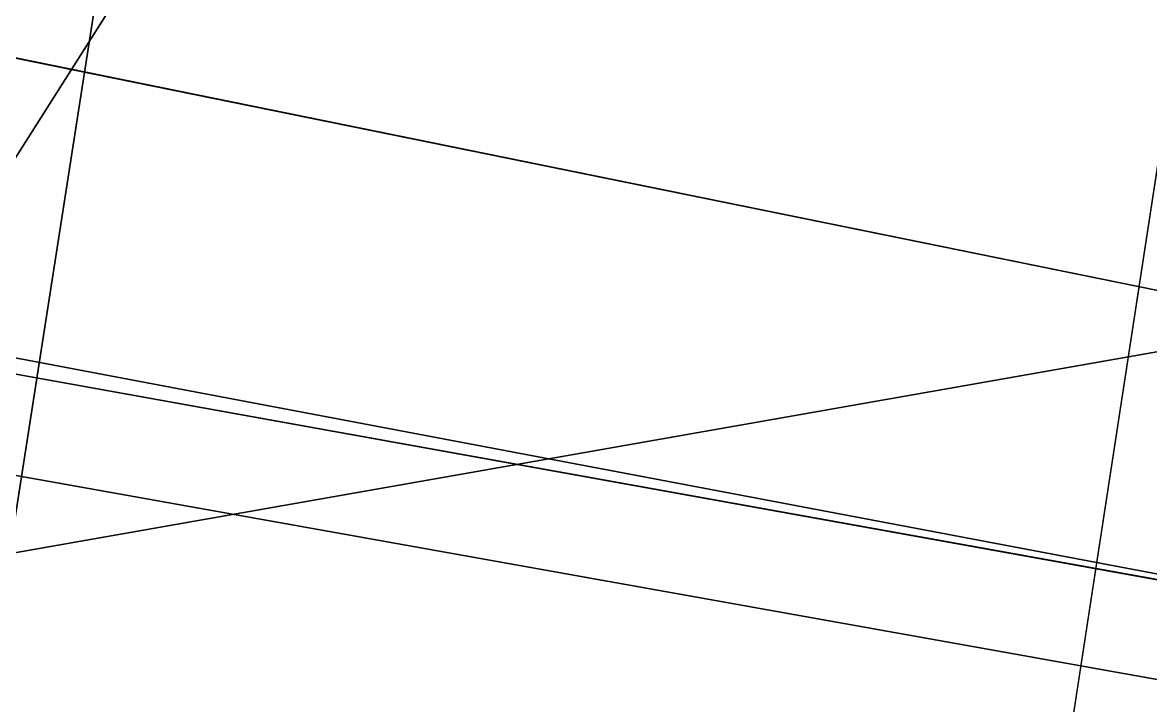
# Model space of a CAD drawing. Header units: metres. Extents: x 503497 to 504361, y 6966567 to 6966857.
# Drawn here: x 504124.952 to 504125.653, y 6966708.272 to 6966708.697 of the extents above; entities that cross this region are included whole.
import ezdxf

# ---------------------------------------------------------------- set-up
doc = ezdxf.new("R2010")
doc.units = ezdxf.units.M

msp = doc.modelspace()

# ---------------------------------------------------------------- linework, layer by layer
at = {"layer": 'SHADOW_APPROVED_20260111T072000'}
for points in [[(504124.9683, 6966704.1079), (504125.9354, 6966710.4181), (504052.7616, 6966725.3221), (504051.7945, 6966719.0119), (504124.9683, 6966704.1079)], [(504169.5259, 6966699.8139), (504168.8949, 6966699.7238), (504095.7211, 6966714.6278), (504096.3521, 6966714.7179), (504169.5259, 6966699.8139)], [(504168.8949, 6966699.7238), (504168.6104, 6966697.9001), (504095.4366, 6966712.8041), (504095.7211, 6966714.6278), (504168.8949, 6966699.7238)]]:
    msp.add_lwpolyline(points, close=True, dxfattribs=at)
msp.add_lwpolyline([(504124.6436, 6966689.8311), (504125.6223, 6966696.1052), (504122.7613, 6966696.5515), (504123.3955, 6966700.6171), (504123.6735, 6966701.1907), (504124.1841, 6966701.6081), (504124.6865, 6966701.7525), (504126.4679, 6966701.5261), (504126.6349, 6966702.5968), (504125.8564, 6966702.7697), (504125.4218, 6966703.0603), (504125.0625, 6966703.6133), (504124.9683, 6966704.1079), (504125.9354, 6966710.4181), (504127.8093, 6966710.1258), (504128.3574, 6966713.6393), (504140.8554, 6966711.6898), (504140.8554, 6966711.6898), (504140.7719, 6966711.1544), (504144.1851, 6966710.622), (504144.5661, 6966713.0647), (504153.1826, 6966711.7206), (504152.9477, 6966710.2148), (504167.8718, 6966707.8869)], dxfattribs=at)
at = {"layer": 'SHADOW_APPROVED_20260114T072400'}
for points in [[(504124.9683, 6966704.1079), (504125.9354, 6966710.4181), (504053.927, 6966724.0568), (504052.9599, 6966717.7466), (504124.9683, 6966704.1079)], [(504170.0047, 6966700.3561), (504169.7774, 6966699.9974), (504097.769, 6966713.6361), (504097.9963, 6966713.9948), (504170.0047, 6966700.3561)], [(504169.7774, 6966699.9974), (504169.5259, 6966699.8139), (504097.5175, 6966713.4526), (504097.769, 6966713.6361), (504169.7774, 6966699.9974)]]:
    msp.add_lwpolyline(points, close=True, dxfattribs=at)
msp.add_lwpolyline([(504124.6436, 6966689.8311), (504125.6223, 6966696.1052), (504122.7613, 6966696.5515), (504123.3955, 6966700.6171), (504123.6735, 6966701.1907), (504124.1841, 6966701.6081), (504124.6865, 6966701.7525), (504126.4679, 6966701.5261), (504126.6349, 6966702.5968), (504125.8564, 6966702.7697), (504125.4218, 6966703.0603), (504125.0625, 6966703.6133), (504124.9683, 6966704.1079), (504125.9354, 6966710.4181), (504127.8093, 6966710.1258), (504128.3574, 6966713.6393), (504140.8554, 6966711.6898), (504140.8554, 6966711.6898), (504140.7719, 6966711.1544), (504144.1851, 6966710.622), (504144.5661, 6966713.0647), (504153.1826, 6966711.7206), (504152.9477, 6966710.2148), (504167.8718, 6966707.8869)], dxfattribs=at)
at = {"layer": 'SHADOW_APPROVED_20260122T071500'}
for points in [[(504124.9683, 6966704.1079), (504125.9354, 6966710.4181), (504043.3689, 6966725.1862), (504042.4018, 6966718.876), (504124.9683, 6966704.1079)], [(504170.7929, 6966705.4089), (504170.0047, 6966700.3561), (504087.4382, 6966715.1242), (504088.2264, 6966720.177), (504170.7929, 6966705.4089)], [(504170.0047, 6966700.3561), (504169.7774, 6966699.9974), (504087.2109, 6966714.7655), (504087.4382, 6966715.1242), (504170.0047, 6966700.3561)]]:
    msp.add_lwpolyline(points, close=True, dxfattribs=at)
msp.add_lwpolyline([(504124.6436, 6966689.8311), (504125.6223, 6966696.1052), (504122.7613, 6966696.5515), (504123.3955, 6966700.6171), (504123.6735, 6966701.1907), (504124.1841, 6966701.6081), (504124.6865, 6966701.7525), (504126.4679, 6966701.5261), (504126.6349, 6966702.5968), (504125.8564, 6966702.7697), (504125.4218, 6966703.0603), (504125.0625, 6966703.6133), (504124.9683, 6966704.1079), (504125.9354, 6966710.4181), (504127.8093, 6966710.1258), (504128.3574, 6966713.6393), (504140.8554, 6966711.6898), (504140.8554, 6966711.6898), (504140.7719, 6966711.1544), (504144.1851, 6966710.622), (504144.5661, 6966713.0647), (504153.1826, 6966711.7206), (504152.9477, 6966710.2148), (504167.8718, 6966707.8869)], dxfattribs=at)
at = {"layer": 'SHADOW_APPROVED_20260124T072500'}
msp.add_lwpolyline([(504124.9683, 6966704.1079), (504125.9354, 6966710.4181), (504049.6923, 6966722.1331), (504048.7252, 6966715.8229), (504124.9683, 6966704.1079)], close=True, dxfattribs=at)
msp.add_lwpolyline([(504124.6436, 6966689.8311), (504125.6223, 6966696.1052), (504122.7613, 6966696.5515), (504123.3955, 6966700.6171), (504123.6735, 6966701.1907), (504124.1841, 6966701.6081), (504124.6865, 6966701.7525), (504126.4679, 6966701.5261), (504126.6349, 6966702.5968), (504125.8564, 6966702.7697), (504125.4218, 6966703.0603), (504125.0625, 6966703.6133), (504124.9683, 6966704.1079), (504125.9354, 6966710.4181), (504127.8093, 6966710.1258), (504128.3574, 6966713.6393), (504140.8554, 6966711.6898), (504140.8554, 6966711.6898), (504140.7719, 6966711.1544), (504144.1851, 6966710.622), (504144.5661, 6966713.0647), (504153.1826, 6966711.7206), (504152.9477, 6966710.2148), (504167.8718, 6966707.8869)], dxfattribs=at)
at = {"layer": 'SHADOW_APPROVED_20260126T071100'}
msp.add_lwpolyline([(504124.9683, 6966704.1079), (504125.9354, 6966710.4181), (504037.5103, 6966725.4639), (504036.5432, 6966719.1537), (504124.9683, 6966704.1079)], close=True, dxfattribs=at)
msp.add_lwpolyline([(504124.6436, 6966689.8311), (504125.6223, 6966696.1052), (504122.7613, 6966696.5515), (504123.3955, 6966700.6171), (504123.6735, 6966701.1907), (504124.1841, 6966701.6081), (504124.6865, 6966701.7525), (504126.4679, 6966701.5261), (504126.6349, 6966702.5968), (504125.8564, 6966702.7697), (504125.4218, 6966703.0603), (504125.0625, 6966703.6133), (504124.9683, 6966704.1079), (504125.9354, 6966710.4181), (504127.8093, 6966710.1258), (504128.3574, 6966713.6393), (504140.8554, 6966711.6898), (504140.8554, 6966711.6898), (504140.7719, 6966711.1544), (504144.1851, 6966710.622), (504144.5661, 6966713.0647), (504153.1826, 6966711.7206), (504152.9477, 6966710.2148), (504167.8718, 6966707.8869)], dxfattribs=at)
at = {"layer": 'SHADOW_APPROVED_20260127T071900'}
msp.add_lwpolyline([(504124.9683, 6966704.1079), (504125.9354, 6966710.4181), (504043.5925, 6966722.9107), (504042.6254, 6966716.6005), (504124.9683, 6966704.1079)], close=True, dxfattribs=at)
msp.add_lwpolyline([(504124.6436, 6966689.8311), (504125.6223, 6966696.1052), (504122.7613, 6966696.5515), (504123.3955, 6966700.6171), (504123.6735, 6966701.1907), (504124.1841, 6966701.6081), (504124.6865, 6966701.7525), (504126.4679, 6966701.5261), (504126.6349, 6966702.5968), (504125.8564, 6966702.7697), (504125.4218, 6966703.0603), (504125.0625, 6966703.6133), (504124.9683, 6966704.1079), (504125.9354, 6966710.4181), (504127.8093, 6966710.1258), (504128.3574, 6966713.6393), (504140.8554, 6966711.6898), (504140.8554, 6966711.6898), (504140.7719, 6966711.1544), (504144.1851, 6966710.622), (504144.5661, 6966713.0647), (504153.1826, 6966711.7206), (504152.9477, 6966710.2148), (504167.8718, 6966707.8869)], dxfattribs=at)
at = {"layer": 'SHADOW_APPROVED_20260129T071100'}
msp.add_lwpolyline([(504124.9683, 6966704.1079), (504125.9354, 6966710.4181), (504035.4897, 6966724.6369), (504034.5226, 6966718.3267), (504124.9683, 6966704.1079)], close=True, dxfattribs=at)
msp.add_lwpolyline([(504124.6436, 6966689.8311), (504125.6223, 6966696.1052), (504122.7613, 6966696.5515), (504123.3955, 6966700.6171), (504123.6735, 6966701.1907), (504124.1841, 6966701.6081), (504124.6865, 6966701.7525), (504126.4679, 6966701.5261), (504126.6349, 6966702.5968), (504125.8564, 6966702.7697), (504125.4218, 6966703.0603), (504125.0625, 6966703.6133), (504124.9683, 6966704.1079), (504125.9354, 6966710.4181), (504127.8093, 6966710.1258), (504128.3574, 6966713.6393), (504140.8554, 6966711.6898), (504140.8554, 6966711.6898), (504140.7719, 6966711.1544), (504144.1851, 6966710.622), (504144.5661, 6966713.0647), (504153.1826, 6966711.7206), (504152.9477, 6966710.2148), (504167.8718, 6966707.8869)], dxfattribs=at)
at = {"layer": 'SHADOW_APPROVED_20260130T071100'}
msp.add_lwpolyline([(504124.9683, 6966704.1079), (504125.9354, 6966710.4181), (504034.8035, 6966724.3323), (504033.8364, 6966718.0221), (504124.9683, 6966704.1079)], close=True, dxfattribs=at)
msp.add_lwpolyline([(504124.6436, 6966689.8311), (504125.6223, 6966696.1052), (504122.7613, 6966696.5515), (504123.3955, 6966700.6171), (504123.6735, 6966701.1907), (504124.1841, 6966701.6081), (504124.6865, 6966701.7525), (504126.4679, 6966701.5261), (504126.6349, 6966702.5968), (504125.8564, 6966702.7697), (504125.4218, 6966703.0603), (504125.0625, 6966703.6133), (504124.9683, 6966704.1079), (504125.9354, 6966710.4181), (504127.8093, 6966710.1258), (504128.3574, 6966713.6393), (504140.8554, 6966711.6898), (504140.8554, 6966711.6898), (504140.7719, 6966711.1544), (504144.1851, 6966710.622), (504144.5661, 6966713.0647), (504153.1826, 6966711.7206), (504152.9477, 6966710.2148), (504167.8718, 6966707.8869)], dxfattribs=at)
at = {"layer": 'SHADOW_APPROVED_20260203T070000'}
msp.add_lwpolyline([(504124.9683, 6966704.1079), (504125.9354, 6966710.4181), (504019.9112, 6966726.7195), (504018.9441, 6966720.4093), (504124.9683, 6966704.1079)], close=True, dxfattribs=at)
msp.add_lwpolyline([(504124.6436, 6966689.8311), (504125.6223, 6966696.1052), (504122.7613, 6966696.5515), (504123.3955, 6966700.6171), (504123.6735, 6966701.1907), (504124.1841, 6966701.6081), (504124.6865, 6966701.7525), (504126.4679, 6966701.5261), (504126.6349, 6966702.5968), (504125.8564, 6966702.7697), (504125.4218, 6966703.0603), (504125.0625, 6966703.6133), (504124.9683, 6966704.1079), (504125.9354, 6966710.4181), (504127.8093, 6966710.1258), (504128.3574, 6966713.6393), (504140.8554, 6966711.6898), (504140.8554, 6966711.6898), (504140.7719, 6966711.1544), (504144.1851, 6966710.622), (504144.5661, 6966713.0647), (504153.1826, 6966711.7206), (504152.9477, 6966710.2148), (504167.8718, 6966707.8869)], dxfattribs=at)
at = {"layer": 'SHADOW_APPROVED_20260314T074000'}
msp.add_lwpolyline([(504124.6436, 6966689.8311), (504125.6223, 6966696.1052), (504122.7613, 6966696.5515), (504123.3955, 6966700.6171), (504123.6735, 6966701.1907), (504124.1841, 6966701.6081), (504124.6865, 6966701.7525), (504126.4679, 6966701.5261), (504126.6349, 6966702.5968), (504125.8564, 6966702.7697), (504125.4218, 6966703.0603), (504125.0625, 6966703.6133), (504124.9683, 6966704.1079), (504125.9354, 6966710.4181), (504127.8093, 6966710.1258), (504128.3574, 6966713.6393), (504140.8554, 6966711.6898), (504140.8554, 6966711.6898), (504140.7719, 6966711.1544), (504144.1851, 6966710.622), (504144.5661, 6966713.0647), (504153.1826, 6966711.7206), (504152.9477, 6966710.2148), (504167.8718, 6966707.8869)], dxfattribs=at)
for points in [[(504140.8554, 6966711.6898), (504140.7719, 6966711.1544), (504053.0174, 6966695.698), (504053.1009, 6966696.2334), (504140.8554, 6966711.6898)], [(504140.7719, 6966711.1544), (504144.1851, 6966710.622), (504056.4306, 6966695.1656), (504053.0174, 6966695.698), (504140.7719, 6966711.1544)], [(504124.9683, 6966704.1079), (504125.9354, 6966710.4181), (504038.1809, 6966694.9617), (504037.2138, 6966688.6515), (504124.9683, 6966704.1079)]]:
    msp.add_lwpolyline(points, close=True, dxfattribs=at)
at = {"layer": 'SHADOW_APPROVED_20260426T070000'}
msp.add_lwpolyline([(504124.6436, 6966689.8311), (504125.6223, 6966696.1052), (504122.7613, 6966696.5515), (504123.3955, 6966700.6171), (504123.6735, 6966701.1907), (504124.1841, 6966701.6081), (504124.6865, 6966701.7525), (504126.4679, 6966701.5261), (504126.6349, 6966702.5968), (504125.8564, 6966702.7697), (504125.4218, 6966703.0603), (504125.0625, 6966703.6133), (504124.9683, 6966704.1079), (504125.9354, 6966710.4181), (504127.8093, 6966710.1258), (504128.3574, 6966713.6393), (504140.8554, 6966711.6898), (504140.8554, 6966711.6898), (504140.7719, 6966711.1544), (504144.1851, 6966710.622), (504144.5661, 6966713.0647), (504153.1826, 6966711.7206), (504152.9477, 6966710.2148), (504167.8718, 6966707.8869)], dxfattribs=at)
msp.add_lwpolyline([(504124.9683, 6966704.1079), (504125.9354, 6966710.4181), (503908.8078, 6966628.3563), (503907.8407, 6966622.0461), (504124.9683, 6966704.1079)], close=True, dxfattribs=at)
at = {"layer": 'SHADOW_APPROVED_20260621T090000'}
msp.add_lwpolyline([(504124.6436, 6966689.8311), (504125.6223, 6966696.1052), (504122.7613, 6966696.5515), (504123.3955, 6966700.6171), (504123.6735, 6966701.1907), (504124.1841, 6966701.6081), (504124.6865, 6966701.7525), (504126.4679, 6966701.5261), (504126.6349, 6966702.5968), (504125.8564, 6966702.7697), (504125.4218, 6966703.0603), (504125.0625, 6966703.6133), (504124.9683, 6966704.1079), (504125.9354, 6966710.4181), (504127.8093, 6966710.1258), (504128.3574, 6966713.6393), (504140.8554, 6966711.6898), (504140.8554, 6966711.6898), (504140.7719, 6966711.1544), (504144.1851, 6966710.622), (504144.5661, 6966713.0647), (504153.1826, 6966711.7206), (504152.9477, 6966710.2148), (504167.8718, 6966707.8869)], dxfattribs=at)
msp.add_lwpolyline([(504124.9683, 6966704.1079), (504125.9354, 6966710.4181), (504067.4191, 6966647.4865), (504066.452, 6966641.1763), (504124.9683, 6966704.1079)], close=True, dxfattribs=at)
at = {"layer": 'SHADOW_APPROVED_20260621T120000'}
msp.add_lwpolyline([(504124.6436, 6966689.8311), (504125.6223, 6966696.1052), (504122.7613, 6966696.5515), (504123.3955, 6966700.6171), (504123.6735, 6966701.1907), (504124.1841, 6966701.6081), (504124.6865, 6966701.7525), (504126.4679, 6966701.5261), (504126.6349, 6966702.5968), (504125.8564, 6966702.7697), (504125.4218, 6966703.0603), (504125.0625, 6966703.6133), (504124.9683, 6966704.1079), (504125.9354, 6966710.4181), (504127.8093, 6966710.1258), (504128.3574, 6966713.6393), (504140.8554, 6966711.6898), (504140.8554, 6966711.6898), (504140.7719, 6966711.1544), (504144.1851, 6966710.622), (504144.5661, 6966713.0647), (504153.1826, 6966711.7206), (504152.9477, 6966710.2148), (504167.8718, 6966707.8869)], dxfattribs=at)
msp.add_lwpolyline([(504124.9683, 6966704.1079), (504125.9354, 6966710.4181), (504128.5564, 6966661.7453), (504127.5893, 6966655.4351), (504124.9683, 6966704.1079)], close=True, dxfattribs=at)
at = {"layer": 'SHADOW_APPROVED_20260621T140000'}
msp.add_lwpolyline([(504124.6436, 6966689.8311), (504125.6223, 6966696.1052), (504122.7613, 6966696.5515), (504123.3955, 6966700.6171), (504123.6735, 6966701.1907), (504124.1841, 6966701.6081), (504124.6865, 6966701.7525), (504126.4679, 6966701.5261), (504126.6349, 6966702.5968), (504125.8564, 6966702.7697), (504125.4218, 6966703.0603), (504125.0625, 6966703.6133), (504124.9683, 6966704.1079), (504125.9354, 6966710.4181), (504127.8093, 6966710.1258), (504128.3574, 6966713.6393), (504140.8554, 6966711.6898), (504140.8554, 6966711.6898), (504140.7719, 6966711.1544), (504144.1851, 6966710.622), (504144.5661, 6966713.0647), (504153.1826, 6966711.7206), (504152.9477, 6966710.2148), (504167.8718, 6966707.8869)], dxfattribs=at)
msp.add_lwpolyline([(504124.9683, 6966704.1079), (504125.9354, 6966710.4181), (504164.8451, 6966654.6121), (504163.878, 6966648.3019), (504124.9683, 6966704.1079)], close=True, dxfattribs=at)
at = {"layer": 'SHADOW_APPROVED_20260621T150000'}
msp.add_lwpolyline([(504124.6436, 6966689.8311), (504125.6223, 6966696.1052), (504122.7613, 6966696.5515), (504123.3955, 6966700.6171), (504123.6735, 6966701.1907), (504124.1841, 6966701.6081), (504124.6865, 6966701.7525), (504126.4679, 6966701.5261), (504126.6349, 6966702.5968), (504125.8564, 6966702.7697), (504125.4218, 6966703.0603), (504125.0625, 6966703.6133), (504124.9683, 6966704.1079), (504125.9354, 6966710.4181), (504127.8093, 6966710.1258), (504128.3574, 6966713.6393), (504140.8554, 6966711.6898), (504140.8554, 6966711.6898), (504140.7719, 6966711.1544), (504144.1851, 6966710.622), (504144.5661, 6966713.0647), (504153.1826, 6966711.7206), (504152.9477, 6966710.2148), (504167.8718, 6966707.8869)], dxfattribs=at)
msp.add_lwpolyline([(504124.9683, 6966704.1079), (504125.9354, 6966710.4181), (504199.2155, 6966641.4153), (504198.2484, 6966635.1051), (504124.9683, 6966704.1079)], close=True, dxfattribs=at)
at = {"layer": 'SHADOW_APPROVED_20260621T160000'}
msp.add_lwpolyline([(504124.6436, 6966689.8311), (504125.6223, 6966696.1052), (504122.7613, 6966696.5515), (504123.3955, 6966700.6171), (504123.6735, 6966701.1907), (504124.1841, 6966701.6081), (504124.6865, 6966701.7525), (504126.4679, 6966701.5261), (504126.6349, 6966702.5968), (504125.8564, 6966702.7697), (504125.4218, 6966703.0603), (504125.0625, 6966703.6133), (504124.9683, 6966704.1079), (504125.9354, 6966710.4181), (504127.8093, 6966710.1258), (504128.3574, 6966713.6393), (504140.8554, 6966711.6898), (504140.8554, 6966711.6898), (504140.7719, 6966711.1544), (504144.1851, 6966710.622), (504144.5661, 6966713.0647), (504153.1826, 6966711.7206), (504152.9477, 6966710.2148), (504167.8718, 6966707.8869)], dxfattribs=at)
msp.add_lwpolyline([(504124.9683, 6966704.1079), (504125.9354, 6966710.4181), (504294.1916, 6966597.3183), (504293.2245, 6966591.0081), (504124.9683, 6966704.1079)], close=True, dxfattribs=at)
at = {"layer": 'SHADOW_APPROVED_20261019T053000'}
msp.add_lwpolyline([(504124.9683, 6966704.1079), (504125.9354, 6966710.4181), (503549.1797, 6966802.5509), (503548.2126, 6966796.2407), (504124.9683, 6966704.1079)], close=True, dxfattribs=at)
msp.add_lwpolyline([(504124.6436, 6966689.8311), (504125.6223, 6966696.1052), (504122.7613, 6966696.5515), (504123.3955, 6966700.6171), (504123.6735, 6966701.1907), (504124.1841, 6966701.6081), (504124.6865, 6966701.7525), (504126.4679, 6966701.5261), (504126.6349, 6966702.5968), (504125.8564, 6966702.7697), (504125.4218, 6966703.0603), (504125.0625, 6966703.6133), (504124.9683, 6966704.1079), (504125.9354, 6966710.4181), (504127.8093, 6966710.1258), (504128.3574, 6966713.6393), (504140.8554, 6966711.6898), (504140.8554, 6966711.6898), (504140.7719, 6966711.1544), (504144.1851, 6966710.622), (504144.5661, 6966713.0647), (504153.1826, 6966711.7206), (504152.9477, 6966710.2148), (504167.8718, 6966707.8869)], dxfattribs=at)
at = {"layer": 'SHADOW_APPROVED_20261112T063500'}
msp.add_lwpolyline([(504124.9683, 6966704.1079), (504125.9354, 6966710.4181), (504027.6571, 6966726.3723), (504026.69, 6966720.0621), (504124.9683, 6966704.1079)], close=True, dxfattribs=at)
msp.add_lwpolyline([(504124.6436, 6966689.8311), (504125.6223, 6966696.1052), (504122.7613, 6966696.5515), (504123.3955, 6966700.6171), (504123.6735, 6966701.1907), (504124.1841, 6966701.6081), (504124.6865, 6966701.7525), (504126.4679, 6966701.5261), (504126.6349, 6966702.5968), (504125.8564, 6966702.7697), (504125.4218, 6966703.0603), (504125.0625, 6966703.6133), (504124.9683, 6966704.1079), (504125.9354, 6966710.4181), (504127.8093, 6966710.1258), (504128.3574, 6966713.6393), (504140.8554, 6966711.6898), (504140.8554, 6966711.6898), (504140.7719, 6966711.1544), (504144.1851, 6966710.622), (504144.5661, 6966713.0647), (504153.1826, 6966711.7206), (504152.9477, 6966710.2148), (504167.8718, 6966707.8869)], dxfattribs=at)
at = {"layer": 'SHADOW_APPROVED_20261113T063500'}
msp.add_lwpolyline([(504124.9683, 6966704.1079), (504125.9354, 6966710.4181), (504028.1253, 6966726.7878), (504027.1582, 6966720.4776), (504124.9683, 6966704.1079)], close=True, dxfattribs=at)
msp.add_lwpolyline([(504124.6436, 6966689.8311), (504125.6223, 6966696.1052), (504122.7613, 6966696.5515), (504123.3955, 6966700.6171), (504123.6735, 6966701.1907), (504124.1841, 6966701.6081), (504124.6865, 6966701.7525), (504126.4679, 6966701.5261), (504126.6349, 6966702.5968), (504125.8564, 6966702.7697), (504125.4218, 6966703.0603), (504125.0625, 6966703.6133), (504124.9683, 6966704.1079), (504125.9354, 6966710.4181), (504127.8093, 6966710.1258), (504128.3574, 6966713.6393), (504140.8554, 6966711.6898), (504140.8554, 6966711.6898), (504140.7719, 6966711.1544), (504144.1851, 6966710.622), (504144.5661, 6966713.0647), (504153.1826, 6966711.7206), (504152.9477, 6966710.2148), (504167.8718, 6966707.8869)], dxfattribs=at)
at = {"layer": 'SHADOW_APPROVED_20261122T065200'}
for points in [[(504124.9683, 6966704.1079), (504125.9354, 6966710.4181), (504045.7713, 6966724.8689), (504044.8042, 6966718.5587), (504124.9683, 6966704.1079)], [(504170.7929, 6966705.4089), (504170.0047, 6966700.3561), (504089.8406, 6966714.8069), (504090.6288, 6966719.8597), (504170.7929, 6966705.4089)], [(504170.0047, 6966700.3561), (504169.7774, 6966699.9974), (504089.6133, 6966714.4482), (504089.8406, 6966714.8069), (504170.0047, 6966700.3561)]]:
    msp.add_lwpolyline(points, close=True, dxfattribs=at)
msp.add_lwpolyline([(504124.6436, 6966689.8311), (504125.6223, 6966696.1052), (504122.7613, 6966696.5515), (504123.3955, 6966700.6171), (504123.6735, 6966701.1907), (504124.1841, 6966701.6081), (504124.6865, 6966701.7525), (504126.4679, 6966701.5261), (504126.6349, 6966702.5968), (504125.8564, 6966702.7697), (504125.4218, 6966703.0603), (504125.0625, 6966703.6133), (504124.9683, 6966704.1079), (504125.9354, 6966710.4181), (504127.8093, 6966710.1258), (504128.3574, 6966713.6393), (504140.8554, 6966711.6898), (504140.8554, 6966711.6898), (504140.7719, 6966711.1544), (504144.1851, 6966710.622), (504144.5661, 6966713.0647), (504153.1826, 6966711.7206), (504152.9477, 6966710.2148), (504167.8718, 6966707.8869)], dxfattribs=at)
at = {"layer": 'SHADOW_APPROVED_20261123T070300'}
msp.add_lwpolyline([(504124.9683, 6966704.1079), (504125.9354, 6966710.4181), (504053.5385, 6966722.4246), (504052.5714, 6966716.1144), (504124.9683, 6966704.1079)], close=True, dxfattribs=at)
msp.add_lwpolyline([(504124.6436, 6966689.8311), (504125.6223, 6966696.1052), (504122.7613, 6966696.5515), (504123.3955, 6966700.6171), (504123.6735, 6966701.1907), (504124.1841, 6966701.6081), (504124.6865, 6966701.7525), (504126.4679, 6966701.5261), (504126.6349, 6966702.5968), (504125.8564, 6966702.7697), (504125.4218, 6966703.0603), (504125.0625, 6966703.6133), (504124.9683, 6966704.1079), (504125.9354, 6966710.4181), (504127.8093, 6966710.1258), (504128.3574, 6966713.6393), (504140.8554, 6966711.6898), (504140.8554, 6966711.6898), (504140.7719, 6966711.1544), (504144.1851, 6966710.622), (504144.5661, 6966713.0647), (504153.1826, 6966711.7206), (504152.9477, 6966710.2148), (504167.8718, 6966707.8869)], dxfattribs=at)
at = {"layer": 'SHADOW_APPROVED_20261221T090000'}
msp.add_lwpolyline([(504124.6436, 6966689.8311), (504125.6223, 6966696.1052), (504122.7613, 6966696.5515), (504123.3955, 6966700.6171), (504123.6735, 6966701.1907), (504124.1841, 6966701.6081), (504124.6865, 6966701.7525), (504126.4679, 6966701.5261), (504126.6349, 6966702.5968), (504125.8564, 6966702.7697), (504125.4218, 6966703.0603), (504125.0625, 6966703.6133), (504124.9683, 6966704.1079), (504125.9354, 6966710.4181), (504127.8093, 6966710.1258), (504128.3574, 6966713.6393), (504140.8554, 6966711.6898), (504140.8554, 6966711.6898), (504140.7719, 6966711.1544), (504144.1851, 6966710.622), (504144.5661, 6966713.0647), (504153.1826, 6966711.7206), (504152.9477, 6966710.2148), (504167.8718, 6966707.8869)], dxfattribs=at)
msp.add_lwpolyline([(504124.9683, 6966704.1079), (504125.9354, 6966710.4181), (504095.6807, 6966712.2175), (504094.7136, 6966705.9073), (504124.9683, 6966704.1079)], close=True, dxfattribs=at)
at = {"layer": 'SHADOW_APPROVED_20261221T120000'}
msp.add_lwpolyline([(504124.6436, 6966689.8311), (504125.6223, 6966696.1052), (504122.7613, 6966696.5515), (504123.3955, 6966700.6171), (504123.6735, 6966701.1907), (504124.1841, 6966701.6081), (504124.6865, 6966701.7525), (504126.4679, 6966701.5261), (504126.6349, 6966702.5968), (504125.8564, 6966702.7697), (504125.4218, 6966703.0603), (504125.0625, 6966703.6133), (504124.9683, 6966704.1079), (504125.9354, 6966710.4181), (504127.8093, 6966710.1258), (504128.3574, 6966713.6393), (504140.8554, 6966711.6898), (504140.8554, 6966711.6898), (504140.7719, 6966711.1544), (504144.1851, 6966710.622), (504144.5661, 6966713.0647), (504153.1826, 6966711.7206), (504152.9477, 6966710.2148), (504167.8718, 6966707.8869)], dxfattribs=at)
msp.add_lwpolyline([(504124.9683, 6966704.1079), (504125.9354, 6966710.4181), (504128.2079, 6966707.6873), (504127.2408, 6966701.3771), (504124.9683, 6966704.1079)], close=True, dxfattribs=at)
at = {"layer": 'SHADOW_APPROVED_20261221T150000'}
msp.add_lwpolyline([(504124.9683, 6966704.1079), (504125.9354, 6966710.4181), (504163.6293, 6966714.4384), (504162.6622, 6966708.1282), (504124.9683, 6966704.1079)], close=True, dxfattribs=at)
msp.add_lwpolyline([(504124.6436, 6966689.8311), (504125.6223, 6966696.1052), (504122.7613, 6966696.5515), (504123.3955, 6966700.6171), (504123.6735, 6966701.1907), (504124.1841, 6966701.6081), (504124.6865, 6966701.7525), (504126.4679, 6966701.5261), (504126.6349, 6966702.5968), (504125.8564, 6966702.7697), (504125.4218, 6966703.0603), (504125.0625, 6966703.6133), (504124.9683, 6966704.1079), (504125.9354, 6966710.4181), (504127.8093, 6966710.1258), (504128.3574, 6966713.6393), (504140.8554, 6966711.6898), (504140.8554, 6966711.6898), (504140.7719, 6966711.1544), (504144.1851, 6966710.622), (504144.5661, 6966713.0647), (504153.1826, 6966711.7206), (504152.9477, 6966710.2148), (504167.8718, 6966707.8869)], dxfattribs=at)
at = {"layer": 'SHADOW_APPROVED_20261221T160000'}
msp.add_lwpolyline([(504124.9683, 6966704.1079), (504125.9354, 6966710.4181), (504185.4972, 6966722.3699), (504184.5301, 6966716.0597), (504124.9683, 6966704.1079)], close=True, dxfattribs=at)
msp.add_lwpolyline([(504124.6436, 6966689.8311), (504125.6223, 6966696.1052), (504122.7613, 6966696.5515), (504123.3955, 6966700.6171), (504123.6735, 6966701.1907), (504124.1841, 6966701.6081), (504124.6865, 6966701.7525), (504126.4679, 6966701.5261), (504126.6349, 6966702.5968), (504125.8564, 6966702.7697), (504125.4218, 6966703.0603), (504125.0625, 6966703.6133), (504124.9683, 6966704.1079), (504125.9354, 6966710.4181), (504127.8093, 6966710.1258), (504128.3574, 6966713.6393), (504140.8554, 6966711.6898), (504140.8554, 6966711.6898), (504140.7719, 6966711.1544), (504144.1851, 6966710.622), (504144.5661, 6966713.0647), (504153.1826, 6966711.7206), (504152.9477, 6966710.2148), (504167.8718, 6966707.8869)], dxfattribs=at)
at = {"layer": 'SHADOW_APPROVED_20261221T170000'}
msp.add_lwpolyline([(504124.9683, 6966704.1079), (504125.9354, 6966710.4181), (504229.1353, 6966741.3057), (504228.1682, 6966734.9955), (504124.9683, 6966704.1079)], close=True, dxfattribs=at)
msp.add_lwpolyline([(504124.6436, 6966689.8311), (504125.6223, 6966696.1052), (504122.7613, 6966696.5515), (504123.3955, 6966700.6171), (504123.6735, 6966701.1907), (504124.1841, 6966701.6081), (504124.6865, 6966701.7525), (504126.4679, 6966701.5261), (504126.6349, 6966702.5968), (504125.8564, 6966702.7697), (504125.4218, 6966703.0603), (504125.0625, 6966703.6133), (504124.9683, 6966704.1079), (504125.9354, 6966710.4181), (504127.8093, 6966710.1258), (504128.3574, 6966713.6393), (504140.8554, 6966711.6898), (504140.8554, 6966711.6898), (504140.7719, 6966711.1544), (504144.1851, 6966710.622), (504144.5661, 6966713.0647), (504153.1826, 6966711.7206), (504152.9477, 6966710.2148), (504167.8718, 6966707.8869)], dxfattribs=at)
at = {"layer": 'SHADOW_COMPARATOR_RL48_20260111T072000'}
for points in [[(504124.9683, 6966704.1079), (504125.9354, 6966710.4181), (504080.3081, 6966719.7115), (504079.341, 6966713.4013), (504124.9683, 6966704.1079)], [(504169.5259, 6966699.8139), (504168.8949, 6966699.7238), (504123.2676, 6966709.0172), (504123.8986, 6966709.1073), (504169.5259, 6966699.8139)], [(504168.8949, 6966699.7238), (504168.6104, 6966697.9001), (504122.9831, 6966707.1935), (504123.2676, 6966709.0172), (504168.8949, 6966699.7238)]]:
    msp.add_lwpolyline(points, close=True, dxfattribs=at)
msp.add_lwpolyline([(504124.6436, 6966689.8311), (504125.6223, 6966696.1052), (504122.7613, 6966696.5515), (504123.3955, 6966700.6171), (504123.6735, 6966701.1907), (504124.1841, 6966701.6081), (504124.6865, 6966701.7525), (504126.4679, 6966701.5261), (504126.6349, 6966702.5968), (504125.8564, 6966702.7697), (504125.4218, 6966703.0603), (504125.0625, 6966703.6133), (504124.9683, 6966704.1079), (504125.9354, 6966710.4181), (504127.8093, 6966710.1258), (504128.3574, 6966713.6393), (504140.8554, 6966711.6898), (504140.8554, 6966711.6898), (504140.7719, 6966711.1544), (504144.1851, 6966710.622), (504144.5661, 6966713.0647), (504153.1826, 6966711.7206), (504152.9477, 6966710.2148), (504167.8718, 6966707.8869)], dxfattribs=at)
at = {"layer": 'SHADOW_COMPARATOR_RL48_20260114T072400'}
for points in [[(504099.6655, 6966721.5691), (504108.282, 6966720.225), (504108.0471, 6966718.7192), (504122.9712, 6966716.3913), (504122.6632, 6966714.417), (504125.8923, 6966713.9133), (504125.1041, 6966708.8605), (504124.8768, 6966708.5018), (504124.6253, 6966708.3183), (504123.9943, 6966708.2282), (504123.7098, 6966706.4045), (504124.0199, 6966706.3047), (504124.3399, 6966706.0491), (504124.5016, 6966705.7668), (504124.5587, 6966705.3638), (504122.4238, 6966691.6778), (504079.743, 6966698.3355)], [(504124.6436, 6966689.8311), (504125.6223, 6966696.1052), (504122.7613, 6966696.5515), (504123.3955, 6966700.6171), (504123.6735, 6966701.1907), (504124.1841, 6966701.6081), (504124.6865, 6966701.7525), (504126.4679, 6966701.5261), (504126.6349, 6966702.5968), (504125.8564, 6966702.7697), (504125.4218, 6966703.0603), (504125.0625, 6966703.6133), (504124.9683, 6966704.1079), (504125.9354, 6966710.4181), (504127.8093, 6966710.1258), (504128.3574, 6966713.6393), (504140.8554, 6966711.6898), (504140.8554, 6966711.6898), (504140.7719, 6966711.1544), (504144.1851, 6966710.622), (504144.5661, 6966713.0647), (504153.1826, 6966711.7206), (504152.9477, 6966710.2148), (504167.8718, 6966707.8869)]]:
    msp.add_lwpolyline(points, dxfattribs=at)
for points in [[(504124.9683, 6966704.1079), (504125.9354, 6966710.4181), (504081.0348, 6966718.9225), (504080.0677, 6966712.6123), (504124.9683, 6966704.1079)], [(504170.0047, 6966700.3561), (504169.7774, 6966699.9974), (504124.8768, 6966708.5018), (504125.1041, 6966708.8605), (504170.0047, 6966700.3561)], [(504169.7774, 6966699.9974), (504169.5259, 6966699.8139), (504124.6253, 6966708.3183), (504124.8768, 6966708.5018), (504169.7774, 6966699.9974)]]:
    msp.add_lwpolyline(points, close=True, dxfattribs=at)
at = {"layer": 'SHADOW_COMPARATOR_RL48_20260122T071500'}
for points in [[(504124.9683, 6966704.1079), (504125.9354, 6966710.4181), (504074.4513, 6966719.6267), (504073.4842, 6966713.3165), (504124.9683, 6966704.1079)], [(504170.7929, 6966705.4089), (504170.0047, 6966700.3561), (504118.5206, 6966709.5647), (504119.3088, 6966714.6175), (504170.7929, 6966705.4089)], [(504170.0047, 6966700.3561), (504169.7774, 6966699.9974), (504118.2933, 6966709.206), (504118.5206, 6966709.5647), (504170.0047, 6966700.3561)]]:
    msp.add_lwpolyline(points, close=True, dxfattribs=at)
msp.add_lwpolyline([(504124.6436, 6966689.8311), (504125.6223, 6966696.1052), (504122.7613, 6966696.5515), (504123.3955, 6966700.6171), (504123.6735, 6966701.1907), (504124.1841, 6966701.6081), (504124.6865, 6966701.7525), (504126.4679, 6966701.5261), (504126.6349, 6966702.5968), (504125.8564, 6966702.7697), (504125.4218, 6966703.0603), (504125.0625, 6966703.6133), (504124.9683, 6966704.1079), (504125.9354, 6966710.4181), (504127.8093, 6966710.1258), (504128.3574, 6966713.6393), (504140.8554, 6966711.6898), (504140.8554, 6966711.6898), (504140.7719, 6966711.1544), (504144.1851, 6966710.622), (504144.5661, 6966713.0647), (504153.1826, 6966711.7206), (504152.9477, 6966710.2148), (504167.8718, 6966707.8869)], dxfattribs=at)
at = {"layer": 'SHADOW_COMPARATOR_RL48_20260124T072500'}
msp.add_lwpolyline([(504124.9683, 6966704.1079), (504125.9354, 6966710.4181), (504078.3942, 6966717.723), (504077.4271, 6966711.4128), (504124.9683, 6966704.1079)], close=True, dxfattribs=at)
msp.add_lwpolyline([(504124.6436, 6966689.8311), (504125.6223, 6966696.1052), (504122.7613, 6966696.5515), (504123.3955, 6966700.6171), (504123.6735, 6966701.1907), (504124.1841, 6966701.6081), (504124.6865, 6966701.7525), (504126.4679, 6966701.5261), (504126.6349, 6966702.5968), (504125.8564, 6966702.7697), (504125.4218, 6966703.0603), (504125.0625, 6966703.6133), (504124.9683, 6966704.1079), (504125.9354, 6966710.4181), (504127.8093, 6966710.1258), (504128.3574, 6966713.6393), (504140.8554, 6966711.6898), (504140.8554, 6966711.6898), (504140.7719, 6966711.1544), (504144.1851, 6966710.622), (504144.5661, 6966713.0647), (504153.1826, 6966711.7206), (504152.9477, 6966710.2148), (504167.8718, 6966707.8869)], dxfattribs=at)
at = {"layer": 'SHADOW_COMPARATOR_RL48_20260126T071100'}
msp.add_lwpolyline([(504124.9683, 6966704.1079), (504125.9354, 6966710.4181), (504070.7982, 6966719.7999), (504069.8311, 6966713.4897), (504124.9683, 6966704.1079)], close=True, dxfattribs=at)
msp.add_lwpolyline([(504124.6436, 6966689.8311), (504125.6223, 6966696.1052), (504122.7613, 6966696.5515), (504123.3955, 6966700.6171), (504123.6735, 6966701.1907), (504124.1841, 6966701.6081), (504124.6865, 6966701.7525), (504126.4679, 6966701.5261), (504126.6349, 6966702.5968), (504125.8564, 6966702.7697), (504125.4218, 6966703.0603), (504125.0625, 6966703.6133), (504124.9683, 6966704.1079), (504125.9354, 6966710.4181), (504127.8093, 6966710.1258), (504128.3574, 6966713.6393), (504140.8554, 6966711.6898), (504140.8554, 6966711.6898), (504140.7719, 6966711.1544), (504144.1851, 6966710.622), (504144.5661, 6966713.0647), (504153.1826, 6966711.7206), (504152.9477, 6966710.2148), (504167.8718, 6966707.8869)], dxfattribs=at)
at = {"layer": 'SHADOW_COMPARATOR_RL48_20260127T071900'}
msp.add_lwpolyline([(504124.9683, 6966704.1079), (504125.9354, 6966710.4181), (504074.5907, 6966718.2078), (504073.6236, 6966711.8976), (504124.9683, 6966704.1079)], close=True, dxfattribs=at)
msp.add_lwpolyline([(504124.6436, 6966689.8311), (504125.6223, 6966696.1052), (504122.7613, 6966696.5515), (504123.3955, 6966700.6171), (504123.6735, 6966701.1907), (504124.1841, 6966701.6081), (504124.6865, 6966701.7525), (504126.4679, 6966701.5261), (504126.6349, 6966702.5968), (504125.8564, 6966702.7697), (504125.4218, 6966703.0603), (504125.0625, 6966703.6133), (504124.9683, 6966704.1079), (504125.9354, 6966710.4181), (504127.8093, 6966710.1258), (504128.3574, 6966713.6393), (504140.8554, 6966711.6898), (504140.8554, 6966711.6898), (504140.7719, 6966711.1544), (504144.1851, 6966710.622), (504144.5661, 6966713.0647), (504153.1826, 6966711.7206), (504152.9477, 6966710.2148), (504167.8718, 6966707.8869)], dxfattribs=at)
at = {"layer": 'SHADOW_COMPARATOR_RL48_20260129T071100'}
msp.add_lwpolyline([(504124.9683, 6966704.1079), (504125.9354, 6966710.4181), (504069.5382, 6966719.2842), (504068.5711, 6966712.974), (504124.9683, 6966704.1079)], close=True, dxfattribs=at)
msp.add_lwpolyline([(504124.6436, 6966689.8311), (504125.6223, 6966696.1052), (504122.7613, 6966696.5515), (504123.3955, 6966700.6171), (504123.6735, 6966701.1907), (504124.1841, 6966701.6081), (504124.6865, 6966701.7525), (504126.4679, 6966701.5261), (504126.6349, 6966702.5968), (504125.8564, 6966702.7697), (504125.4218, 6966703.0603), (504125.0625, 6966703.6133), (504124.9683, 6966704.1079), (504125.9354, 6966710.4181), (504127.8093, 6966710.1258), (504128.3574, 6966713.6393), (504140.8554, 6966711.6898), (504140.8554, 6966711.6898), (504140.7719, 6966711.1544), (504144.1851, 6966710.622), (504144.5661, 6966713.0647), (504153.1826, 6966711.7206), (504152.9477, 6966710.2148), (504167.8718, 6966707.8869)], dxfattribs=at)
at = {"layer": 'SHADOW_COMPARATOR_RL48_20260130T071100'}
msp.add_lwpolyline([(504124.9683, 6966704.1079), (504125.9354, 6966710.4181), (504069.1103, 6966719.0943), (504068.1432, 6966712.7841), (504124.9683, 6966704.1079)], close=True, dxfattribs=at)
msp.add_lwpolyline([(504124.6436, 6966689.8311), (504125.6223, 6966696.1052), (504122.7613, 6966696.5515), (504123.3955, 6966700.6171), (504123.6735, 6966701.1907), (504124.1841, 6966701.6081), (504124.6865, 6966701.7525), (504126.4679, 6966701.5261), (504126.6349, 6966702.5968), (504125.8564, 6966702.7697), (504125.4218, 6966703.0603), (504125.0625, 6966703.6133), (504124.9683, 6966704.1079), (504125.9354, 6966710.4181), (504127.8093, 6966710.1258), (504128.3574, 6966713.6393), (504140.8554, 6966711.6898), (504140.8554, 6966711.6898), (504140.7719, 6966711.1544), (504144.1851, 6966710.622), (504144.5661, 6966713.0647), (504153.1826, 6966711.7206), (504152.9477, 6966710.2148), (504167.8718, 6966707.8869)], dxfattribs=at)
at = {"layer": 'SHADOW_COMPARATOR_RL48_20260203T070000'}
msp.add_lwpolyline([(504124.9683, 6966704.1079), (504125.9354, 6966710.4181), (504059.8243, 6966720.5828), (504058.8572, 6966714.2726), (504124.9683, 6966704.1079)], close=True, dxfattribs=at)
msp.add_lwpolyline([(504124.6436, 6966689.8311), (504125.6223, 6966696.1052), (504122.7613, 6966696.5515), (504123.3955, 6966700.6171), (504123.6735, 6966701.1907), (504124.1841, 6966701.6081), (504124.6865, 6966701.7525), (504126.4679, 6966701.5261), (504126.6349, 6966702.5968), (504125.8564, 6966702.7697), (504125.4218, 6966703.0603), (504125.0625, 6966703.6133), (504124.9683, 6966704.1079), (504125.9354, 6966710.4181), (504127.8093, 6966710.1258), (504128.3574, 6966713.6393), (504140.8554, 6966711.6898), (504140.8554, 6966711.6898), (504140.7719, 6966711.1544), (504144.1851, 6966710.622), (504144.5661, 6966713.0647), (504153.1826, 6966711.7206), (504152.9477, 6966710.2148), (504167.8718, 6966707.8869)], dxfattribs=at)
at = {"layer": 'SHADOW_COMPARATOR_RL48_20260314T074000'}
msp.add_lwpolyline([(504124.6436, 6966689.8311), (504125.6223, 6966696.1052), (504122.7613, 6966696.5515), (504123.3955, 6966700.6171), (504123.6735, 6966701.1907), (504124.1841, 6966701.6081), (504124.6865, 6966701.7525), (504126.4679, 6966701.5261), (504126.6349, 6966702.5968), (504125.8564, 6966702.7697), (504125.4218, 6966703.0603), (504125.0625, 6966703.6133), (504124.9683, 6966704.1079), (504125.9354, 6966710.4181), (504127.8093, 6966710.1258), (504128.3574, 6966713.6393), (504140.8554, 6966711.6898), (504140.8554, 6966711.6898), (504140.7719, 6966711.1544), (504144.1851, 6966710.622), (504144.5661, 6966713.0647), (504153.1826, 6966711.7206), (504152.9477, 6966710.2148), (504167.8718, 6966707.8869)], dxfattribs=at)
for points in [[(504140.8554, 6966711.6898), (504140.7719, 6966711.1544), (504086.0528, 6966701.5166), (504086.1363, 6966702.052), (504140.8554, 6966711.6898)], [(504140.7719, 6966711.1544), (504144.1851, 6966710.622), (504089.466, 6966700.9842), (504086.0528, 6966701.5166), (504140.7719, 6966711.1544)], [(504124.9683, 6966704.1079), (504125.9354, 6966710.4181), (504071.2163, 6966700.7803), (504070.2492, 6966694.4701), (504124.9683, 6966704.1079)]]:
    msp.add_lwpolyline(points, close=True, dxfattribs=at)
at = {"layer": 'SHADOW_COMPARATOR_RL48_20260426T070000'}
msp.add_lwpolyline([(504124.6436, 6966689.8311), (504125.6223, 6966696.1052), (504122.7613, 6966696.5515), (504123.3955, 6966700.6171), (504123.6735, 6966701.1907), (504124.1841, 6966701.6081), (504124.6865, 6966701.7525), (504126.4679, 6966701.5261), (504126.6349, 6966702.5968), (504125.8564, 6966702.7697), (504125.4218, 6966703.0603), (504125.0625, 6966703.6133), (504124.9683, 6966704.1079), (504125.9354, 6966710.4181), (504127.8093, 6966710.1258), (504128.3574, 6966713.6393), (504140.8554, 6966711.6898), (504140.8554, 6966711.6898), (504140.7719, 6966711.1544), (504144.1851, 6966710.622), (504144.5661, 6966713.0647), (504153.1826, 6966711.7206), (504152.9477, 6966710.2148), (504167.8718, 6966707.8869)], dxfattribs=at)
msp.add_lwpolyline([(504124.9683, 6966704.1079), (504125.9354, 6966710.4181), (503990.5461, 6966659.2487), (503989.579, 6966652.9385), (504124.9683, 6966704.1079)], close=True, dxfattribs=at)
at = {"layer": 'SHADOW_COMPARATOR_RL48_20260621T090000'}
msp.add_lwpolyline([(504124.6436, 6966689.8311), (504125.6223, 6966696.1052), (504122.7613, 6966696.5515), (504123.3955, 6966700.6171), (504123.6735, 6966701.1907), (504124.1841, 6966701.6081), (504124.6865, 6966701.7525), (504126.4679, 6966701.5261), (504126.6349, 6966702.5968), (504125.8564, 6966702.7697), (504125.4218, 6966703.0603), (504125.0625, 6966703.6133), (504124.9683, 6966704.1079), (504125.9354, 6966710.4181), (504127.8093, 6966710.1258), (504128.3574, 6966713.6393), (504140.8554, 6966711.6898), (504140.8554, 6966711.6898), (504140.7719, 6966711.1544), (504144.1851, 6966710.622), (504144.5661, 6966713.0647), (504153.1826, 6966711.7206), (504152.9477, 6966710.2148), (504167.8718, 6966707.8869)], dxfattribs=at)
msp.add_lwpolyline([(504124.9683, 6966704.1079), (504125.9354, 6966710.4181), (504089.4477, 6966671.1773), (504088.4806, 6966664.8671), (504124.9683, 6966704.1079)], close=True, dxfattribs=at)
at = {"layer": 'SHADOW_COMPARATOR_RL48_20260621T120000'}
msp.add_lwpolyline([(504124.6436, 6966689.8311), (504125.6223, 6966696.1052), (504122.7613, 6966696.5515), (504123.3955, 6966700.6171), (504123.6735, 6966701.1907), (504124.1841, 6966701.6081), (504124.6865, 6966701.7525), (504126.4679, 6966701.5261), (504126.6349, 6966702.5968), (504125.8564, 6966702.7697), (504125.4218, 6966703.0603), (504125.0625, 6966703.6133), (504124.9683, 6966704.1079), (504125.9354, 6966710.4181), (504127.8093, 6966710.1258), (504128.3574, 6966713.6393), (504140.8554, 6966711.6898), (504140.8554, 6966711.6898), (504140.7719, 6966711.1544), (504144.1851, 6966710.622), (504144.5661, 6966713.0647), (504153.1826, 6966711.7206), (504152.9477, 6966710.2148), (504167.8718, 6966707.8869)], dxfattribs=at)
msp.add_lwpolyline([(504124.9683, 6966704.1079), (504125.9354, 6966710.4181), (504127.5697, 6966680.0683), (504126.6026, 6966673.7581), (504124.9683, 6966704.1079)], close=True, dxfattribs=at)
at = {"layer": 'SHADOW_COMPARATOR_RL48_20260621T140000'}
msp.add_lwpolyline([(504124.6436, 6966689.8311), (504125.6223, 6966696.1052), (504122.7613, 6966696.5515), (504123.3955, 6966700.6171), (504123.6735, 6966701.1907), (504124.1841, 6966701.6081), (504124.6865, 6966701.7525), (504126.4679, 6966701.5261), (504126.6349, 6966702.5968), (504125.8564, 6966702.7697), (504125.4218, 6966703.0603), (504125.0625, 6966703.6133), (504124.9683, 6966704.1079), (504125.9354, 6966710.4181), (504127.8093, 6966710.1258), (504128.3574, 6966713.6393), (504140.8554, 6966711.6898), (504140.8554, 6966711.6898), (504140.7719, 6966711.1544), (504144.1851, 6966710.622), (504144.5661, 6966713.0647), (504153.1826, 6966711.7206), (504152.9477, 6966710.2148), (504167.8718, 6966707.8869)], dxfattribs=at)
msp.add_lwpolyline([(504124.9683, 6966704.1079), (504125.9354, 6966710.4181), (504150.1974, 6966675.6204), (504149.2303, 6966669.3102), (504124.9683, 6966704.1079)], close=True, dxfattribs=at)
at = {"layer": 'SHADOW_COMPARATOR_RL48_20260621T150000'}
msp.add_lwpolyline([(504124.6436, 6966689.8311), (504125.6223, 6966696.1052), (504122.7613, 6966696.5515), (504123.3955, 6966700.6171), (504123.6735, 6966701.1907), (504124.1841, 6966701.6081), (504124.6865, 6966701.7525), (504126.4679, 6966701.5261), (504126.6349, 6966702.5968), (504125.8564, 6966702.7697), (504125.4218, 6966703.0603), (504125.0625, 6966703.6133), (504124.9683, 6966704.1079), (504125.9354, 6966710.4181), (504127.8093, 6966710.1258), (504128.3574, 6966713.6393), (504140.8554, 6966711.6898), (504140.8554, 6966711.6898), (504140.7719, 6966711.1544), (504144.1851, 6966710.622), (504144.5661, 6966713.0647), (504153.1826, 6966711.7206), (504152.9477, 6966710.2148), (504167.8718, 6966707.8869)], dxfattribs=at)
msp.add_lwpolyline([(504124.9683, 6966704.1079), (504125.9354, 6966710.4181), (504171.629, 6966667.3916), (504170.6619, 6966661.0814), (504124.9683, 6966704.1079)], close=True, dxfattribs=at)
at = {"layer": 'SHADOW_COMPARATOR_RL48_20260621T160000'}
msp.add_lwpolyline([(504124.6436, 6966689.8311), (504125.6223, 6966696.1052), (504122.7613, 6966696.5515), (504123.3955, 6966700.6171), (504123.6735, 6966701.1907), (504124.1841, 6966701.6081), (504124.6865, 6966701.7525), (504126.4679, 6966701.5261), (504126.6349, 6966702.5968), (504125.8564, 6966702.7697), (504125.4218, 6966703.0603), (504125.0625, 6966703.6133), (504124.9683, 6966704.1079), (504125.9354, 6966710.4181), (504127.8093, 6966710.1258), (504128.3574, 6966713.6393), (504140.8554, 6966711.6898), (504140.8554, 6966711.6898), (504140.7719, 6966711.1544), (504144.1851, 6966710.622), (504144.5661, 6966713.0647), (504153.1826, 6966711.7206), (504152.9477, 6966710.2148), (504167.8718, 6966707.8869)], dxfattribs=at)
msp.add_lwpolyline([(504124.9683, 6966704.1079), (504125.9354, 6966710.4181), (504230.8511, 6966639.8951), (504229.884, 6966633.5849), (504124.9683, 6966704.1079)], close=True, dxfattribs=at)
at = {"layer": 'SHADOW_COMPARATOR_RL48_20261019T053000'}
msp.add_lwpolyline([(504124.9683, 6966704.1079), (504125.9354, 6966710.4181), (503766.301, 6966767.8672), (503765.3339, 6966761.557), (504124.9683, 6966704.1079)], close=True, dxfattribs=at)
msp.add_lwpolyline([(504124.6436, 6966689.8311), (504125.6223, 6966696.1052), (504122.7613, 6966696.5515), (504123.3955, 6966700.6171), (504123.6735, 6966701.1907), (504124.1841, 6966701.6081), (504124.6865, 6966701.7525), (504126.4679, 6966701.5261), (504126.6349, 6966702.5968), (504125.8564, 6966702.7697), (504125.4218, 6966703.0603), (504125.0625, 6966703.6133), (504124.9683, 6966704.1079), (504125.9354, 6966710.4181), (504127.8093, 6966710.1258), (504128.3574, 6966713.6393), (504140.8554, 6966711.6898), (504140.8554, 6966711.6898), (504140.7719, 6966711.1544), (504144.1851, 6966710.622), (504144.5661, 6966713.0647), (504153.1826, 6966711.7206), (504152.9477, 6966710.2148), (504167.8718, 6966707.8869)], dxfattribs=at)
at = {"layer": 'SHADOW_COMPARATOR_RL48_20261112T063500'}
msp.add_lwpolyline([(504124.9683, 6966704.1079), (504125.9354, 6966710.4181), (504064.6542, 6966720.3663), (504063.6871, 6966714.0561), (504124.9683, 6966704.1079)], close=True, dxfattribs=at)
msp.add_lwpolyline([(504124.6436, 6966689.8311), (504125.6223, 6966696.1052), (504122.7613, 6966696.5515), (504123.3955, 6966700.6171), (504123.6735, 6966701.1907), (504124.1841, 6966701.6081), (504124.6865, 6966701.7525), (504126.4679, 6966701.5261), (504126.6349, 6966702.5968), (504125.8564, 6966702.7697), (504125.4218, 6966703.0603), (504125.0625, 6966703.6133), (504124.9683, 6966704.1079), (504125.9354, 6966710.4181), (504127.8093, 6966710.1258), (504128.3574, 6966713.6393), (504140.8554, 6966711.6898), (504140.8554, 6966711.6898), (504140.7719, 6966711.1544), (504144.1851, 6966710.622), (504144.5661, 6966713.0647), (504153.1826, 6966711.7206), (504152.9477, 6966710.2148), (504167.8718, 6966707.8869)], dxfattribs=at)
at = {"layer": 'SHADOW_COMPARATOR_RL48_20261113T063500'}
msp.add_lwpolyline([(504124.9683, 6966704.1079), (504125.9354, 6966710.4181), (504064.9462, 6966720.6254), (504063.9791, 6966714.3152), (504124.9683, 6966704.1079)], close=True, dxfattribs=at)
msp.add_lwpolyline([(504124.6436, 6966689.8311), (504125.6223, 6966696.1052), (504122.7613, 6966696.5515), (504123.3955, 6966700.6171), (504123.6735, 6966701.1907), (504124.1841, 6966701.6081), (504124.6865, 6966701.7525), (504126.4679, 6966701.5261), (504126.6349, 6966702.5968), (504125.8564, 6966702.7697), (504125.4218, 6966703.0603), (504125.0625, 6966703.6133), (504124.9683, 6966704.1079), (504125.9354, 6966710.4181), (504127.8093, 6966710.1258), (504128.3574, 6966713.6393), (504140.8554, 6966711.6898), (504140.8554, 6966711.6898), (504140.7719, 6966711.1544), (504144.1851, 6966710.622), (504144.5661, 6966713.0647), (504153.1826, 6966711.7206), (504152.9477, 6966710.2148), (504167.8718, 6966707.8869)], dxfattribs=at)
at = {"layer": 'SHADOW_COMPARATOR_RL48_20261122T065200'}
for points in [[(504124.9683, 6966704.1079), (504125.9354, 6966710.4181), (504075.9493, 6966719.4288), (504074.9822, 6966713.1186), (504124.9683, 6966704.1079)], [(504170.7929, 6966705.4089), (504170.0047, 6966700.3561), (504120.0186, 6966709.3668), (504120.8068, 6966714.4196), (504170.7929, 6966705.4089)], [(504170.0047, 6966700.3561), (504169.7774, 6966699.9974), (504119.7913, 6966709.0081), (504120.0186, 6966709.3668), (504170.0047, 6966700.3561)]]:
    msp.add_lwpolyline(points, close=True, dxfattribs=at)
msp.add_lwpolyline([(504124.6436, 6966689.8311), (504125.6223, 6966696.1052), (504122.7613, 6966696.5515), (504123.3955, 6966700.6171), (504123.6735, 6966701.1907), (504124.1841, 6966701.6081), (504124.6865, 6966701.7525), (504126.4679, 6966701.5261), (504126.6349, 6966702.5968), (504125.8564, 6966702.7697), (504125.4218, 6966703.0603), (504125.0625, 6966703.6133), (504124.9683, 6966704.1079), (504125.9354, 6966710.4181), (504127.8093, 6966710.1258), (504128.3574, 6966713.6393), (504140.8554, 6966711.6898), (504140.8554, 6966711.6898), (504140.7719, 6966711.1544), (504144.1851, 6966710.622), (504144.5661, 6966713.0647), (504153.1826, 6966711.7206), (504152.9477, 6966710.2148), (504167.8718, 6966707.8869)], dxfattribs=at)
at = {"layer": 'SHADOW_COMPARATOR_RL48_20261123T070300'}
for points in [[(504099.4232, 6966720.5513), (504108.0397, 6966719.2072), (504107.8048, 6966717.7014), (504122.7289, 6966715.3735), (504122.4209, 6966713.3992), (504125.65, 6966712.8955), (504124.8618, 6966707.8427), (504124.6345, 6966707.484), (504124.383, 6966707.3005), (504123.752, 6966707.2104), (504123.4675, 6966705.3867), (504123.7776, 6966705.2869), (504124.0976, 6966705.0313), (504124.2593, 6966704.749), (504124.3164, 6966704.346), (504122.1815, 6966690.66), (504079.5007, 6966697.3177)], [(504124.6436, 6966689.8311), (504125.6223, 6966696.1052), (504122.7613, 6966696.5515), (504123.3955, 6966700.6171), (504123.6735, 6966701.1907), (504124.1841, 6966701.6081), (504124.6865, 6966701.7525), (504126.4679, 6966701.5261), (504126.6349, 6966702.5968), (504125.8564, 6966702.7697), (504125.4218, 6966703.0603), (504125.0625, 6966703.6133), (504124.9683, 6966704.1079), (504125.9354, 6966710.4181), (504127.8093, 6966710.1258), (504128.3574, 6966713.6393), (504140.8554, 6966711.6898), (504140.8554, 6966711.6898), (504140.7719, 6966711.1544), (504144.1851, 6966710.622), (504144.5661, 6966713.0647), (504153.1826, 6966711.7206), (504152.9477, 6966710.2148), (504167.8718, 6966707.8869)]]:
    msp.add_lwpolyline(points, dxfattribs=at)
for points in [[(504124.9683, 6966704.1079), (504125.9354, 6966710.4181), (504080.7925, 6966717.9047), (504079.8254, 6966711.5945), (504124.9683, 6966704.1079)], [(504170.7929, 6966705.4089), (504170.0047, 6966700.3561), (504124.8618, 6966707.8427), (504125.65, 6966712.8955), (504170.7929, 6966705.4089)]]:
    msp.add_lwpolyline(points, close=True, dxfattribs=at)
at = {"layer": 'SHADOW_COMPARATOR_RL48_20261221T090000'}
msp.add_lwpolyline([(504124.6436, 6966689.8311), (504125.6223, 6966696.1052), (504122.7613, 6966696.5515), (504123.3955, 6966700.6171), (504123.6735, 6966701.1907), (504124.1841, 6966701.6081), (504124.6865, 6966701.7525), (504126.4679, 6966701.5261), (504126.6349, 6966702.5968), (504125.8564, 6966702.7697), (504125.4218, 6966703.0603), (504125.0625, 6966703.6133), (504124.9683, 6966704.1079), (504125.9354, 6966710.4181), (504127.8093, 6966710.1258), (504128.3574, 6966713.6393), (504140.8554, 6966711.6898), (504140.8554, 6966711.6898), (504140.7719, 6966711.1544), (504144.1851, 6966710.622), (504144.5661, 6966713.0647), (504153.1826, 6966711.7206), (504152.9477, 6966710.2148), (504167.8718, 6966707.8869)], dxfattribs=at)
msp.add_lwpolyline([(504124.9683, 6966704.1079), (504125.9354, 6966710.4181), (504107.0702, 6966711.5401), (504106.1031, 6966705.2299), (504124.9683, 6966704.1079)], close=True, dxfattribs=at)
at = {"layer": 'SHADOW_COMPARATOR_RL48_20261221T120000'}
msp.add_lwpolyline([(504124.6436, 6966689.8311), (504125.6223, 6966696.1052), (504122.7613, 6966696.5515), (504123.3955, 6966700.6171), (504123.6735, 6966701.1907), (504124.1841, 6966701.6081), (504124.6865, 6966701.7525), (504126.4679, 6966701.5261), (504126.6349, 6966702.5968), (504125.8564, 6966702.7697), (504125.4218, 6966703.0603), (504125.0625, 6966703.6133), (504124.9683, 6966704.1079), (504125.9354, 6966710.4181), (504127.8093, 6966710.1258), (504128.3574, 6966713.6393), (504140.8554, 6966711.6898), (504140.8554, 6966711.6898), (504140.7719, 6966711.1544), (504144.1851, 6966710.622), (504144.5661, 6966713.0647), (504153.1826, 6966711.7206), (504152.9477, 6966710.2148), (504167.8718, 6966707.8869)], dxfattribs=at)
msp.add_lwpolyline([(504124.9683, 6966704.1079), (504125.9354, 6966710.4181), (504127.3524, 6966708.7153), (504126.3853, 6966702.4051), (504124.9683, 6966704.1079)], close=True, dxfattribs=at)
at = {"layer": 'SHADOW_COMPARATOR_RL48_20261221T150000'}
msp.add_lwpolyline([(504124.6436, 6966689.8311), (504125.6223, 6966696.1052), (504122.7613, 6966696.5515), (504123.3955, 6966700.6171), (504123.6735, 6966701.1907), (504124.1841, 6966701.6081), (504124.6865, 6966701.7525), (504126.4679, 6966701.5261), (504126.6349, 6966702.5968), (504125.8564, 6966702.7697), (504125.4218, 6966703.0603), (504125.0625, 6966703.6133), (504124.9683, 6966704.1079), (504125.9354, 6966710.4181), (504127.8093, 6966710.1258), (504128.3574, 6966713.6393), (504140.8554, 6966711.6898), (504140.8554, 6966711.6898), (504140.7719, 6966711.1544), (504144.1851, 6966710.622), (504144.5661, 6966713.0647), (504153.1826, 6966711.7206), (504152.9477, 6966710.2148), (504167.8718, 6966707.8869)], dxfattribs=at)
msp.add_lwpolyline([(504124.9683, 6966704.1079), (504125.9354, 6966710.4181), (504149.4393, 6966712.925), (504148.4722, 6966706.6148), (504124.9683, 6966704.1079)], close=True, dxfattribs=at)
at = {"layer": 'SHADOW_COMPARATOR_RL48_20261221T160000'}
msp.add_lwpolyline([(504124.9683, 6966704.1079), (504125.9354, 6966710.4181), (504163.075, 6966717.8706), (504162.1079, 6966711.5604), (504124.9683, 6966704.1079)], close=True, dxfattribs=at)
msp.add_lwpolyline([(504124.6436, 6966689.8311), (504125.6223, 6966696.1052), (504122.7613, 6966696.5515), (504123.3955, 6966700.6171), (504123.6735, 6966701.1907), (504124.1841, 6966701.6081), (504124.6865, 6966701.7525), (504126.4679, 6966701.5261), (504126.6349, 6966702.5968), (504125.8564, 6966702.7697), (504125.4218, 6966703.0603), (504125.0625, 6966703.6133), (504124.9683, 6966704.1079), (504125.9354, 6966710.4181), (504127.8093, 6966710.1258), (504128.3574, 6966713.6393), (504140.8554, 6966711.6898), (504140.8554, 6966711.6898), (504140.7719, 6966711.1544), (504144.1851, 6966710.622), (504144.5661, 6966713.0647), (504153.1826, 6966711.7206), (504152.9477, 6966710.2148), (504167.8718, 6966707.8869)], dxfattribs=at)
at = {"layer": 'SHADOW_COMPARATOR_RL48_20261221T170000'}
msp.add_lwpolyline([(504124.9683, 6966704.1079), (504125.9354, 6966710.4181), (504190.2854, 6966729.678), (504189.3183, 6966723.3678), (504124.9683, 6966704.1079)], close=True, dxfattribs=at)
msp.add_lwpolyline([(504124.6436, 6966689.8311), (504125.6223, 6966696.1052), (504122.7613, 6966696.5515), (504123.3955, 6966700.6171), (504123.6735, 6966701.1907), (504124.1841, 6966701.6081), (504124.6865, 6966701.7525), (504126.4679, 6966701.5261), (504126.6349, 6966702.5968), (504125.8564, 6966702.7697), (504125.4218, 6966703.0603), (504125.0625, 6966703.6133), (504124.9683, 6966704.1079), (504125.9354, 6966710.4181), (504127.8093, 6966710.1258), (504128.3574, 6966713.6393), (504140.8554, 6966711.6898), (504140.8554, 6966711.6898), (504140.7719, 6966711.1544), (504144.1851, 6966710.622), (504144.5661, 6966713.0647), (504153.1826, 6966711.7206), (504152.9477, 6966710.2148), (504167.8718, 6966707.8869)], dxfattribs=at)

doc.saveas('drawing.dxf')
